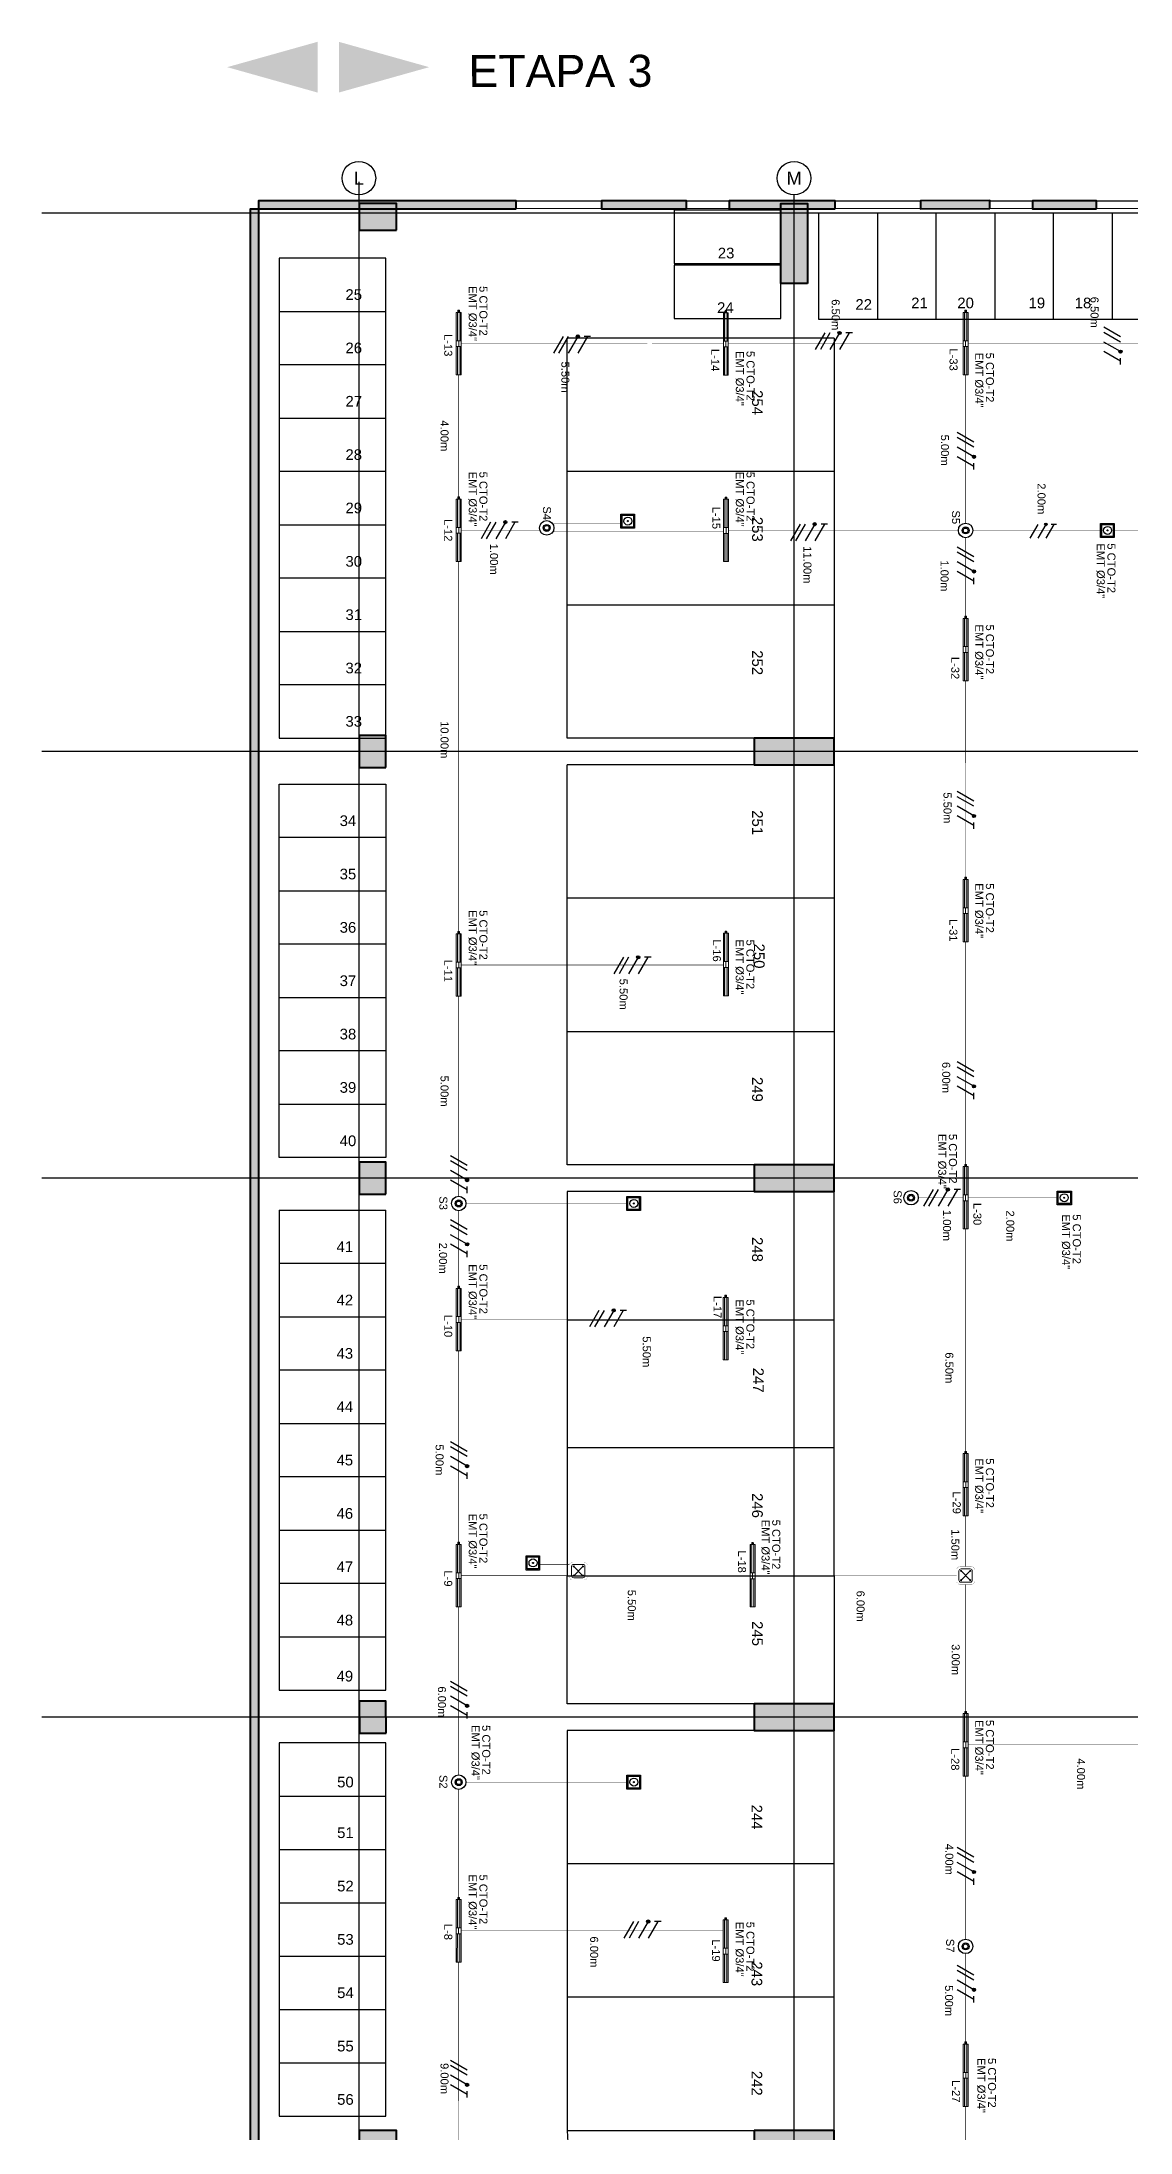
# Model space of a CAD drawing. Header units: metres. Extents: x 81 to 650, y -25 to 177.
# Drawn here: x 129.64 to 150.03, y 51.93 to 91.11 of the extents above; entities that cross this region are included whole.
import ezdxf
from ezdxf.enums import TextEntityAlignment as Align
from ezdxf.lldxf.tags import DXFTag

# ---------------------------------------------------------------- set-up
doc = ezdxf.new("R2010")
doc.units = ezdxf.units.M
doc.linetypes.add('LÍNEAS_OCULTASX2', pattern=[0.75, 0.5, -0.25])
for name, color, linetype in [('-ALAMBRADO', 7, 'Continuous'), ('-parquead', 253, 'Continuous'), ('A_CIRCULO DE EJES', 252, 'Continuous'), ('AS_GL DETECCION_PISO 2', 7, 'Continuous'), ('GG_EMERGENCIA 03', 1, 'Continuous'), ('GG_PISO 2', 8, 'Continuous'), ('JCA_HATCH 254', 252, 'Continuous'), ('SENSOR MOVIMIENTO', 3, 'Continuous'), ('TEXTOS DE MEDIDAS', 7, 'Continuous')]:
    doc.layers.add(name, color=color, linetype=linetype)
for name, color, linetype, lineweight in [('-CN-GYD-INTERRUPTORES DE PARED', 3, 'Continuous', 20), ('-CN-GYD-LUMINARIA LED HERMETICA', 1, 'Continuous', 5), ('-CN-GYD-TUBERÍA PRINCIPAL ILUMINACION', 5, 'Continuous', 5), ('-CN-GYD-TUBERÍA TOMACORRIENTE PVC', 86, 'Continuous', 18), ('_TEXTO', 7, 'Continuous', 9), ('CAJA DE PASO', 94, 'Continuous', 5), ('Estructura', 250, 'Continuous', 40), ('LUMINARIA DE EMERGENCIA PARA SOBREPONER', 7, 'Continuous', 25), ('Muro', 251, 'Continuous', 40), ('TEXTOS', 250, 'Continuous', 20)]:
    doc.layers.add(name, color=color, linetype=linetype, lineweight=lineweight)
doc.layers.add('A-HATCH CONCRETO', color=7, linetype='Continuous', true_color=0xc2c2c2)
doc.layers.add('HACHTCOLUMNA', color=7, linetype='Continuous', true_color=0x474747)
doc.styles.add('A_TEXT1', font='arial.ttf')
doc.styles.get("Standard").update_dxf_attribs({"font": 'arial.ttf'})
tags = doc.linetypes.add('EMT_LINE', pattern='A,0.5,-0.2,["EMT",Standard,S=0.1,R=0,X=-0.1,Y=-0.05],-0.25', length=0.95).pattern_tags.tags
tags[6] = DXFTag(74, 10)
pattern_1 = [(270, (73.633, -1.35), (10.40324, -6.00631), [1.50158, -10.51105]), (360, (73.6335, -2.101), (10.40324, 6.00631), [0.75079, -20.05569]), (360, (73.6335, -2.289), (10.40324, 6.00631), [0.60063, -20.20584]), (360, (73.6335, -1.9134), (10.40324, 6.00631), [0.60063, -20.20584]), (330, (73.633, -2.477), (10.40324, 6.00631), [0.4805, -11.53212]), (30, (73.633, -1.726), (4e-09, 12.01262), [0.4805, -11.53212])]

# ---------------------------------------------------------------- blocks, each defined once
blk = doc.blocks.new('GG_HERMETICA')
h = blk.add_hatch()
h.set_pattern_fill('SWAMP', color=252, scale=0.472938, angle=270)
h.set_pattern_definition(pattern_1)
h.paths.add_polyline_path([(-20, -30), (-20, 17), (-550, 17), (-550, -30)])
h = blk.add_hatch()
h.set_pattern_fill('SWAMP', color=252, scale=0.472938, angle=270)
h.set_pattern_definition(pattern_1)
h.paths.add_polyline_path([(620, -30), (620, 17), (90, 17), (90, -30)])
at = {"layer": '-CN-GYD-INTERRUPTORES DE PARED', "color": 1, "extrusion": (0, 0, -1)}
for p, q in [((-550, -53), (-550, 40)), ((-550, 40), (-525, 40)), ((-525, 40), (-20, 40)), ((90, 40), (620, 40)), ((620, 40), (620, -53)), ((-20, -53), (-550, -53)), ((594, -53), (90, -53)), ((620, -53), (594, -53))]:
    blk.add_line(p, q, dxfattribs=at)
at = {"layer": '-CN-GYD-INTERRUPTORES DE PARED', "color": 1}
for p, q in [((90, 40), (-20, 40)), ((-20, 40), (-20, -53)), ((90, -53), (90, 40)), ((622, 6), (620, 6)), ((620, 6), (620, -6)), ((622, 10), (623, 11)), ((622, 8), (622, 10)), ((622, 7), (622, 8)), ((622, 5), (622, 7)), ((622, -6), (622, 6)), ((623, 4), (622, 5)), ((622, -3), (623, 1)), ((623, 11), (623, 11)), ((623, 11), (630, 11)), ((623, 1), (623, 4)), ((623, 1), (623, 1)), ((630, 11), (630, 6)), ((630, 6), (631, 6)), ((631, 6), (631, 9)), ((631, 9), (639, 9)), ((639, 9), (639, 6)), ((639, 6), (640, 6)), ((640, 10), (650, 10)), ((640, 6), (640, 10)), ((650, 10), (652, 8)), ((652, 8), (656, 8)), ((656, 8), (658, 8)), ((658, 8), (661, 5)), ((661, 5), (661, -6)), ((-20, -6), (90, -6)), ((620, -19), (620, -6)), ((622, -19), (620, -19)), ((622, -6), (622, -3)), ((622, -6), (622, -9)), ((622, -6), (622, -19)), ((622, -9), (623, -13)), ((623, -17), (622, -18)), ((622, -18), (622, -19)), ((622, -19), (622, -21)), ((622, -21), (622, -22)), ((622, -22), (623, -24)), ((623, -13), (623, -14)), ((623, -14), (623, -17)), ((623, -24), (623, -24)), ((623, -24), (630, -24)), ((630, -24), (630, -19)), ((630, -19), (631, -19)), ((631, -19), (631, -22)), ((631, -22), (639, -22)), ((639, -22), (639, -19)), ((639, -19), (640, -19)), ((640, -19), (640, -22)), ((640, -22), (650, -22)), ((650, -22), (652, -20)), ((652, -20), (656, -20)), ((656, -20), (658, -20)), ((658, -20), (661, -17)), ((661, -17), (661, -6))]:
    blk.add_line(p, q, dxfattribs=at)
for points in [[(623, 4), (630, 4)], [(623, 1), (630, 1)], [(629, 11), (629, 4), (629, 1), (629, -6)], [(630, 6), (630, -6)], [(631, 6), (631, -6)], [(639, 2), (631, 2)], [(639, 6), (639, -6)], [(640, 6), (640, -6)], [(640, 1), (650, 1), (650, 3), (640, 3)], [(650, 3), (652, 5)], [(650, 1), (652, -3)], [(652, 8), (652, -6)], [(-20, -53), (90, -53)], [(623, -14), (630, -14)], [(623, -17), (630, -17)], [(629, -24), (629, -17), (629, -14), (629, -6)], [(630, -19), (630, -6)], [(631, -19), (631, -6)], [(639, -15), (631, -15)], [(639, -19), (639, -6)], [(640, -19), (640, -6)], [(640, -14), (650, -14), (650, -15), (640, -15)], [(650, -14), (652, -10)], [(650, -15), (652, -17)], [(652, -20), (652, -6)]]:
    blk.add_lwpolyline(points, dxfattribs=at)
at = {"color": 1}
for points in [[(-20, 17), (-20, -30), (-550, -30), (-550, 17)], [(620, 17), (620, -30), (90, -30), (90, 17)]]:
    blk.add_lwpolyline(points, close=True, dxfattribs=at)
blk = doc.blocks.new('O6C20-MDW')
at = {"layer": 'SENSOR MOVIMIENTO'}
for radius in [129, 62.1, 43.1]:
    blk.add_circle((63166, 32657), radius, dxfattribs=at)
blk = doc.blocks.new('Caja de paso')
at = {"layer": '-CN-GYD-TUBERÍA TOMACORRIENTE PVC', "const_width": 0.00173}
blk.add_lwpolyline([(-0.111, 0.067), (-0.111, -0.067, 0.414214), (-0.067, -0.111), (0.067, -0.111, 0.414214), (0.111, -0.067), (0.111, 0.067, 0.414214), (0.067, 0.111), (-0.067, 0.111, 0.414214)], format="xyb", close=True, dxfattribs=at)
at = {"layer": '-CN-GYD-TUBERÍA TOMACORRIENTE PVC'}
blk.add_lwpolyline([(-0.057, -0.082), (0.057, -0.082, 0.414214), (0.082, -0.057), (0.082, 0.057, 0.414214), (0.057, 0.082), (-0.057, 0.082, 0.414214), (-0.082, 0.057), (-0.082, -0.057, 0.414214)], format="xyb", close=True, dxfattribs=at)
at = {"layer": '-CN-GYD-TUBERÍA TOMACORRIENTE PVC', "linetype": 'LÍNEAS_OCULTASX2'}
for points in [[(-0.057, 0.057), (0.057, -0.057)], [(0.057, 0.057), (-0.057, -0.057)]]:
    blk.add_lwpolyline(points, dxfattribs=at)
at = {"layer": '-CN-GYD-TUBERÍA TOMACORRIENTE PVC'}
for centre in [(-0.057, 0.057), (0.057, 0.057), (-0.057, -0.057), (0.057, -0.057)]:
    blk.add_circle(centre, 0.00665, dxfattribs=at)
blk = doc.blocks.new('A_B_Eje')
at = {"layer": 'A_CIRCULO DE EJES', "ltscale": 1.5}
blk.add_circle((0, 0), 0.0045, dxfattribs=at)
at = {"layer": 'A_CIRCULO DE EJES', "ltscale": 1.5, "style": 'A_TEXT1'}
blk.add_attdef('EJE', text='', height=0.0035, dxfattribs=at).set_placement((0, 0), align=Align.MIDDLE_CENTER)
blk = doc.blocks.new('3x')
at = {"layer": '-ALAMBRADO'}
h = blk.add_hatch(color=256, dxfattribs=at)
edge = h.paths.add_edge_path()
edge.add_arc((0.078, 0.13), 0.025, 0, 360)
for p, q in [((-0.152, 0.13), (-0.302, -0.13)), ((-0.072, 0.13), (-0.222, -0.13)), ((0.078, 0.13), (-0.072, -0.13)), ((0.228, 0.13), (0.078, -0.13))]:
    blk.add_line(p, q, dxfattribs=at)
blk.add_lwpolyline([(0.278, 0.13), (0.178, 0.13)], dxfattribs=at)
blk.add_circle((0.078, 0.13), 0.025, dxfattribs=at)
blk = doc.blocks.new('*U62')
at = {"layer": '-ALAMBRADO'}
blk.add_blockref('3x', (0, 0), dxfattribs=at)
blk = doc.blocks.new('A$Cc7fbbbd8')
at = {"layer": 'GG_EMERGENCIA 03', "ltscale": 0.3}
h = blk.add_hatch(dxfattribs=at)
h.set_pattern_fill('ANSI31', color=256, scale=0.0005, angle=90)
h.set_pattern_definition([(135, (0.0614115, 0.0595737), (-0.00112253, -0.00112253), [])])
edge = h.paths.add_edge_path()
edge.add_arc((0.061, 0.1), 0.00475, 0, 360)
for points in [[(-0.005, 0.035), (-0.005, 0.161), (0.128, 0.161), (0.128, 0.035)], [(0.005, 0.045), (0.005, 0.151), (0.118, 0.151), (0.118, 0.045)]]:
    blk.add_lwpolyline(points, close=True, dxfattribs=at)
for radius in [0.0376, 0.00475]:
    blk.add_circle((0.061, 0.1), radius, dxfattribs=at)
blk = doc.blocks.new('estructura etapa 3')
at = {"layer": 'HACHTCOLUMNA'}
h = blk.add_hatch(color=256, dxfattribs=at)
h.paths.add_polyline_path([(-91.651, -6658.124), (-91.651, -6657.624), (-92.35, -6657.624), (-92.35, -6658.124)])
h.paths.add_polyline_path([(-49.354, -6658.124), (-49.354, -6657.624), (-50.055, -6657.624), (-50.055, -6658.124)])
h.paths.add_polyline_path([(-56.053, -6658.124), (-56.053, -6657.624), (-56.753, -6657.624), (-56.753, -6658.124)])
h.paths.add_polyline_path([(-76.45, -6659.124), (-76.95, -6659.124), (-76.95, -6657.624), (-76.45, -6657.624)])
h.paths.add_polyline_path([(-83.95, -6659.124), (-84.45, -6659.124), (-84.45, -6657.624), (-83.95, -6657.624)])
h.paths.add_polyline_path([(-60.452, -6659.124), (-60.952, -6659.124), (-60.952, -6657.624), (-60.452, -6657.624)])
h.paths.add_polyline_path([(-67.95, -6659.124), (-68.45, -6659.124), (-68.45, -6657.624), (-67.95, -6657.624)])
h.paths.add_polyline_path([(-91.85, -6668.199), (-91.851, -6667.599), (-92.35, -6667.599), (-92.349, -6668.199)])
h.paths.add_polyline_path([(-49.354, -6668.199), (-49.354, -6667.599), (-49.854, -6667.599), (-49.854, -6668.199)])
h.paths.add_polyline_path([(-56.154, -6668.149), (-56.154, -6667.649), (-56.854, -6667.649), (-56.854, -6668.149)])
h.paths.add_polyline_path([(-59.952, -6667.649), (-59.952, -6668.149), (-61.452, -6668.149), (-61.452, -6667.649)])
h.paths.add_polyline_path([(-75.95, -6667.649), (-75.95, -6668.149), (-77.45, -6668.149), (-77.45, -6667.649)])
h.paths.add_polyline_path([(-68.95, -6667.649), (-68.95, -6668.149), (-67.45, -6668.149), (-67.45, -6667.649)])
h.paths.add_polyline_path([(-84.95, -6667.649), (-84.95, -6668.149), (-83.45, -6668.149), (-83.45, -6667.649)])
h.paths.add_polyline_path([(-91.85, -6676.199), (-91.85, -6675.599), (-92.349, -6675.599), (-92.349, -6676.199)])
h.paths.add_polyline_path([(-49.354, -6676.199), (-49.354, -6675.599), (-49.854, -6675.599), (-49.854, -6676.199)])
h.paths.add_polyline_path([(-56.154, -6676.149), (-56.154, -6675.649), (-56.754, -6675.649), (-56.754, -6676.149)])
h.paths.add_polyline_path([(-59.952, -6675.649), (-59.952, -6676.149), (-61.452, -6676.149), (-61.452, -6675.649)])
h.paths.add_polyline_path([(-75.95, -6675.649), (-75.95, -6676.149), (-77.45, -6676.149), (-77.45, -6675.649)])
h.paths.add_polyline_path([(-68.95, -6675.649), (-68.95, -6676.149), (-67.45, -6676.149), (-67.45, -6675.649)])
h.paths.add_polyline_path([(-84.95, -6675.649), (-84.95, -6676.149), (-83.45, -6676.149), (-83.45, -6675.649)])
h.paths.add_polyline_path([(-91.847, -6686.299), (-91.851, -6685.699), (-92.35, -6685.699), (-92.346, -6686.299)])
h.paths.add_polyline_path([(-49.354, -6686.299), (-49.354, -6685.699), (-49.854, -6685.699), (-49.854, -6686.299)])
h.paths.add_polyline_path([(-56.154, -6686.249), (-56.154, -6685.749), (-56.754, -6685.749), (-56.754, -6686.249)])
h.paths.add_polyline_path([(-59.952, -6685.749), (-59.952, -6686.249), (-61.452, -6686.249), (-61.452, -6685.749)])
h.paths.add_polyline_path([(-75.95, -6685.749), (-75.95, -6686.249), (-77.45, -6686.249), (-77.45, -6685.749)])
h.paths.add_polyline_path([(-68.95, -6685.749), (-68.95, -6686.249), (-67.45, -6686.249), (-67.45, -6685.749)])
h.paths.add_polyline_path([(-84.95, -6685.749), (-84.95, -6686.249), (-83.45, -6686.249), (-83.45, -6685.749)])
h.paths.add_polyline_path([(-49.353, -6694.294), (-49.354, -6693.699), (-49.855, -6693.699), (-49.854, -6694.294)])
h.paths.add_polyline_path([(-56.054, -6694.249), (-56.054, -6693.749), (-56.753, -6693.749), (-56.753, -6694.249)])
h.paths.add_polyline_path([(-91.651, -6694.249), (-91.651, -6693.749), (-92.35, -6693.749), (-92.35, -6694.249)])
h.paths.add_polyline_path([(-59.952, -6693.749), (-59.952, -6694.249), (-61.452, -6694.249), (-61.452, -6693.749)])
h.paths.add_polyline_path([(-75.95, -6693.749), (-75.95, -6694.249), (-77.45, -6694.249), (-77.45, -6693.749)])
h.paths.add_polyline_path([(-68.95, -6693.749), (-68.95, -6694.249), (-67.45, -6694.249), (-67.45, -6693.749)])
h.paths.add_polyline_path([(-84.95, -6693.749), (-84.95, -6694.249), (-83.45, -6694.249), (-83.45, -6693.749)])
h.paths.add_polyline_path([(-49.359, -6703.974), (-49.359, -6703.374), (-49.859, -6703.374), (-49.859, -6703.974)])
h.paths.add_polyline_path([(-56.054, -6703.924), (-56.054, -6703.424), (-56.753, -6703.424), (-56.753, -6703.924)])
h.paths.add_polyline_path([(-67.95, -6704.924), (-67.95, -6703.424), (-68.45, -6703.424), (-68.45, -6704.924)])
h.paths.add_polyline_path([(-91.651, -6703.924), (-91.651, -6703.424), (-92.35, -6703.424), (-92.35, -6703.924)])
h.paths.add_polyline_path([(-61.847, -6703.424), (-60.347, -6703.424), (-60.347, -6703.924), (-61.847, -6703.924)])
h.paths.add_polyline_path([(-83.95, -6704.924), (-83.95, -6703.424), (-84.45, -6703.424), (-84.45, -6704.924)])
h.paths.add_polyline_path([(-76.45, -6704.924), (-76.45, -6703.424), (-76.95, -6703.424), (-76.95, -6704.924)])
h.paths.add_polyline_path([(-49.354, -6711.949), (-49.354, -6711.449), (-50.054, -6711.449), (-50.054, -6711.949)])
h.paths.add_polyline_path([(-55.954, -6711.949), (-55.954, -6711.449), (-56.654, -6711.449), (-56.654, -6711.949)])
h.paths.add_polyline_path([(-91.65, -6711.949), (-91.65, -6711.449), (-92.35, -6711.449), (-92.35, -6711.949)])
h.paths.add_polyline_path([(-60.952, -6711.949), (-60.952, -6709.549), (-60.452, -6709.549), (-60.452, -6711.949)])
h.paths.add_polyline_path([(-68.45, -6709.549), (-68.45, -6711.949), (-67.95, -6711.949), (-67.95, -6709.549)])
h.paths.add_polyline_path([(-76.95, -6709.549), (-76.95, -6711.949), (-76.45, -6711.949), (-76.45, -6709.549)])
h.paths.add_polyline_path([(-83.95, -6709.549), (-83.95, -6711.949), (-84.45, -6711.949), (-84.45, -6709.549)])
at = {"layer": 'Estructura'}
for points in [[(-91.651, -6658.124), (-91.651, -6657.624), (-92.35, -6657.624), (-92.35, -6658.124)], [(-83.95, -6659.124), (-84.45, -6659.124), (-84.45, -6657.624), (-83.95, -6657.624)], [(-91.85, -6668.199), (-91.851, -6667.599), (-92.35, -6667.599), (-92.349, -6668.199)], [(-84.95, -6667.649), (-84.95, -6668.149), (-83.45, -6668.149), (-83.45, -6667.649)], [(-91.85, -6676.199), (-91.85, -6675.599), (-92.349, -6675.599), (-92.349, -6676.199)], [(-84.95, -6675.649), (-84.95, -6676.149), (-83.45, -6676.149), (-83.45, -6675.649)], [(-91.847, -6686.299), (-91.851, -6685.699), (-92.35, -6685.699), (-92.346, -6686.299)], [(-84.95, -6685.749), (-84.95, -6686.249), (-83.45, -6686.249), (-83.45, -6685.749)], [(-91.651, -6694.249), (-91.651, -6693.749), (-92.35, -6693.749), (-92.35, -6694.249)], [(-84.95, -6693.749), (-84.95, -6694.249), (-83.45, -6694.249), (-83.45, -6693.749)]]:
    blk.add_lwpolyline(points, close=True, dxfattribs=at)
blk = doc.blocks.new('A$Ce042a74c')
at = {"layer": 'A-HATCH CONCRETO', "ltscale": 0.03}
h = blk.add_hatch(color=256, dxfattribs=at)
h.dxf.hatch_style = 1
h.paths.add_polyline_path([(37.983, 8.975), (36.988, 8.975), (36.988, 8.825), (37.983, 8.825)])
h.paths.add_polyline_path([(38.983, 11.675), (38.983, 8.175), (39.133, 8.175), (39.133, 11.675)])
h.paths.add_polyline_path([(38.983, 8.975), (38.983, 8.975), (38.983, 8.825), (38.983, 8.825)], flags=17)
h.paths.add_polyline_path([(35.488, 8.975), (30.936, 8.975), (30.936, 8.825), (35.488, 8.825)])
h.paths.add_polyline_path([(33.787, 8.825), (33.787, 8.825), (33.637, 8.825), (33.637, 8.825)], flags=17)
h.paths.add_polyline_path([(33.787, 6.462), (33.637, 6.462), (33.637, 7.823), (33.787, 7.823)])
h.paths.add_polyline_path([(33.637, 7.474), (33.637, 7.624), (33.003, 7.624), (33.003, 7.475)])
h.paths.add_polyline_path([(31.549, 7.475), (31.549, 7.625), (32.203, 7.625), (32.203, 7.475)])
h.paths.add_polyline_path([(30.185, 7.475), (30.185, 7.625), (30.749, 7.625), (30.749, 7.475)])
h.paths.add_polyline_path([(30.489, 6.462), (30.339, 6.462), (30.339, 7.475), (30.489, 7.475)])
h.paths.add_polyline_path([(32.138, 6.462), (31.988, 6.462), (31.988, 7.475), (32.138, 7.475)])
h.paths.add_polyline_path([(26.544, 6.462), (33.787, 6.462), (33.787, 6.312), (26.544, 6.312)])
h.paths.add_polyline_path([(26.694, 7.475), (26.694, 7.625), (28.886, 7.625), (28.886, 7.475)])
h.paths.add_polyline_path([(26.545, 6.462), (26.543, 8.975), (26.693, 8.974), (26.693, 8.824), (26.694, 8.825), (26.695, 6.462)])
h.paths.add_polyline_path([(27.446, 6.462), (27.296, 6.462), (27.296, 6.462), (27.446, 6.462)])
h.paths.add_polyline_path([(26.546, 11.676), (26.546, 9.875), (26.691, 9.875), (26.696, 11.676)])
h.paths.add_polyline_path([(31.087, 8.975), (30.936, 8.975), (30.936, 9.977), (29.034, 9.977), (29.036, 8.975), (28.886, 8.975), (28.883, 10.126), (29.836, 10.126), (29.836, 11.675), (29.986, 11.675), (29.986, 10.126), (30.936, 10.126), (30.936, 11.675), (31.087, 11.675)])
h.paths.add_polyline_path([(31.886, 8.975), (32.036, 8.975), (32.036, 8.975)])
h.paths.add_polyline_path([(26.547, 11.675), (39.133, 11.675), (39.133, 11.825), (26.547, 11.825)])
h.paths.add_polyline_path([(47.081, 11.675), (44.231, 11.675), (44.231, 11.825), (47.081, 11.825)])
h.paths.add_polyline_path([(47.981, 54.675), (47.831, 54.675), (47.831, 3.892), (46.241, 3.892), (46.241, 5.906), (46.931, 5.906), (46.931, 6.056), (46.091, 6.056), (46.091, 2.292), (47.081, 2.292), (47.081, 2.442), (46.241, 2.442), (46.241, 3.742), (47.831, 3.742), (47.831, 0.95), (47.981, 0.95)])
h.paths.add_polyline_path([(27.346, 2.91), (27.373, 2.76), (26.695, 2.76), (26.695, 0.54), (26.544, 0.54), (26.544, 2.91)])
h.paths.add_polyline_path([(29.883, 2.91), (29.911, 2.76), (28.348, 2.76), (28.377, 2.91)])
h.paths.add_polyline_path([(32.1, 2.91), (32.129, 2.76), (30.885, 2.76), (30.914, 2.91)])
h.paths.add_polyline_path([(31.438, 0.54), (31.588, 0.54), (31.588, 0.566), (31.588, 2.76), (31.438, 2.76), (31.438, 0.566)])
h.paths.add_polyline_path([(33.14, 2.91), (33.113, 2.76), (33.737, 2.76), (33.737, 0.54), (33.887, 0.54), (33.887, 2.91)])
h.paths.add_polyline_path([(26.545, 0.39), (33.887, 0.39), (33.887, 0.54), (26.545, 0.54)])
h.paths.add_polyline_path([(7.925, 54.676), (7.925, 54.826), (3.1, 54.825), (3.1, 54.675)])
h.paths.add_polyline_path([(37.395, 51.521), (37.245, 51.521), (37.245, 54.675), (37.395, 54.675)])
h.paths.add_polyline_path([(36.533, 51.671), (36.383, 51.671), (36.383, 53.275), (36.533, 53.275)])
h.paths.add_polyline_path([(28.886, 51.521), (28.886, 51.671), (37.245, 51.671), (37.245, 51.521)])
h.paths.add_polyline_path([(36.383, 54.325), (36.383, 54.475)])
h.paths.add_polyline_path([(29.036, 52.667), (28.886, 52.667), (28.886, 53.275), (29.036, 53.275)], flags=0)
h.paths.add_polyline_path([(29.036, 52.667), (28.886, 52.667), (28.886, 53.275), (29.036, 53.275)], flags=17)
h.paths.add_polyline_path([(29.036, 52.667), (28.886, 52.667), (28.886, 53.275), (29.036, 53.275)], flags=17)
h = blk.add_hatch(color=256, dxfattribs=at)
h.dxf.hatch_style = 1
h.paths.add_polyline_path([(47.981, 54.675), (47.981, 54.825)], flags=17)
h.paths.add_polyline_path([(47.981, 54.675), (47.981, 54.825), (46.54, 54.825), (46.547, 54.675), (45.747, 54.675), (45.747, 54.825), (43.749, 54.825), (43.749, 54.675)])
h.paths.add_polyline_path([(42.149, 54.675), (42.149, 54.825), (40.252, 54.825), (40.252, 54.675)])
h.paths.add_polyline_path([(39.452, 54.675), (39.452, 54.825), (38.65, 54.825), (38.65, 54.675)])
h.paths.add_polyline_path([(37.45, 54.676), (37.45, 54.826), (28.403, 54.825), (28.403, 54.675)])
h.paths.add_polyline_path([(27.603, 54.675), (27.603, 54.825), (26.799, 54.825), (26.799, 54.675)])
h.paths.add_polyline_path([(25.199, 54.674), (25.199, 54.824), (23.202, 54.825), (23.202, 54.675)])
h.paths.add_polyline_path([(22.002, 54.675), (22.002, 54.825), (20.004, 54.825), (20.004, 54.675)])
h.paths.add_polyline_path([(18.804, 54.675), (18.804, 54.825), (17.602, 54.825), (17.602, 54.675)])
h.paths.add_polyline_path([(16.802, 54.676), (16.802, 54.826), (15.505, 54.825), (15.505, 54.675)])
h.paths.add_polyline_path([(13.905, 54.675), (13.905, 54.825), (11.921, 54.825), (11.921, 54.675)])
h.paths.add_polyline_path([(11.121, 54.675), (11.121, 54.825), (9.525, 54.825), (9.525, 54.675)])
at = {"layer": 'JCA_HATCH 254'}
for points in [[(2.512, 57.328), (4.204, 56.852), (4.204, 57.803)], [(6.297, 57.328), (4.604, 56.852), (4.604, 57.803)], [(3.1, 17.45), (2.95, 17.45), (2.95, 54.675), (3.1, 54.675)]]:
    blk.add_hatch(color=256, dxfattribs=at).paths.add_polyline_path(points)
at = {"layer": '-parquead'}
for p, q in [((8.886, 36.25), (8.886, 29.05)), ((8.886, 26.15), (8.886, 18.65))]:
    blk.add_line(p, q, dxfattribs=at)
for points in [[(7.925, 54.825), (9.525, 54.825), (9.525, 54.675), (7.925, 54.677)], [(10.886, 54.65), (10.886, 53.65), (12.886, 53.65), (12.886, 54.65)], [(11.121, 54.824), (11.921, 54.825), (11.921, 54.675), (11.121, 54.676)], [(13.905, 54.825), (15.505, 54.825), (15.505, 54.675), (13.905, 54.676)], [(16.802, 54.825), (17.602, 54.825), (17.602, 54.675), (16.802, 54.676)], [(18.804, 54.824), (20.004, 54.825), (20.004, 54.675), (18.804, 54.676)], [(10.886, 53.619), (10.886, 52.619), (12.886, 52.619), (12.886, 53.619)], [(8.886, 29.05), (13.886, 29.05), (13.886, 26.65), (8.886, 26.65)]]:
    blk.add_lwpolyline(points, close=True, dxfattribs=at)
for points in [[(20.197, 52.6), (13.598, 52.6), (13.598, 54.6)], [(13.598, 54.6), (20.197, 54.6)], [(14.697, 54.6), (14.697, 52.6)], [(15.797, 52.6), (15.797, 54.6)], [(16.897, 54.6), (16.897, 52.6)], [(17.997, 52.6), (17.997, 54.6)], [(19.097, 54.6), (19.097, 52.6)], [(5.486, 53.75), (3.486, 53.75)], [(3.486, 53.75), (3.486, 44.75), (5.486, 44.75), (5.486, 53.75)], [(3.486, 52.75), (5.486, 52.75)], [(13.886, 52.25), (13.886, 44.75), (8.886, 44.75), (8.886, 52.25)], [(13.886, 52.25), (8.886, 52.25)], [(5.486, 51.75), (3.486, 51.75)], [(3.486, 50.75), (5.486, 50.75)], [(5.486, 49.75), (3.486, 49.75)], [(13.886, 49.75), (8.886, 49.75)], [(3.486, 48.75), (5.486, 48.75)], [(5.486, 47.75), (3.486, 47.75)], [(8.886, 47.25), (13.886, 47.25)], [(3.486, 46.75), (5.486, 46.75)], [(5.486, 45.75), (3.486, 45.75)], [(5.486, 43.888), (5.486, 36.888), (3.486, 36.888)], [(3.486, 43.888), (5.486, 43.888)], [(3.486, 36.888), (3.486, 43.888)], [(13.886, 44.25), (13.886, 36.75), (8.886, 36.75), (8.886, 44.25)], [(13.886, 44.25), (8.886, 44.25)], [(5.486, 42.888), (3.486, 42.888)], [(3.486, 41.888), (5.486, 41.888)], [(13.886, 41.75), (8.886, 41.75)], [(5.486, 40.888), (3.486, 40.888)], [(3.486, 39.888), (5.486, 39.888)], [(8.886, 39.25), (13.886, 39.25)], [(5.486, 38.888), (3.486, 38.888)], [(3.486, 37.888), (5.486, 37.888)], [(13.886, 36.25), (8.886, 36.25)], [(13.886, 29.05), (13.886, 36.25)], [(3.486, 35.903), (5.486, 35.903)], [(3.486, 35.903), (3.486, 26.903), (5.486, 26.903), (5.486, 35.903)], [(5.486, 34.903), (3.486, 34.903)], [(3.486, 33.903), (5.486, 33.903)], [(8.886, 33.85), (13.886, 33.85)], [(5.486, 32.903), (3.486, 32.903)], [(3.486, 31.903), (5.486, 31.903)], [(13.886, 31.45), (8.886, 31.45)], [(5.486, 30.903), (3.486, 30.903)], [(3.486, 29.903), (5.486, 29.903)], [(5.486, 28.903), (3.486, 28.903)], [(3.486, 27.903), (5.486, 27.903)], [(5.486, 25.918), (3.486, 25.918)], [(3.486, 25.918), (3.486, 18.918), (5.486, 18.918), (5.486, 25.918)], [(13.886, 26.15), (8.886, 26.15)], [(8.886, 18.65), (13.886, 18.65), (13.886, 26.15)], [(3.486, 24.918), (5.486, 24.918)], [(3.486, 23.918), (5.486, 23.918)], [(13.886, 23.65), (8.886, 23.65)], [(3.486, 22.918), (5.486, 22.918)], [(3.486, 21.918), (5.486, 21.918)], [(3.486, 20.918), (5.486, 20.918)], [(13.886, 21.15), (8.886, 21.15)], [(3.486, 19.918), (5.486, 19.918)]]:
    blk.add_lwpolyline(points, dxfattribs=at)
blk.add_arc((10.044, 18.603), 1.159, 177.6559, 263.9717, dxfattribs=at)
at = {"layer": 'Muro'}
for points in [[(3.1, 17.45), (2.95, 17.45), (2.95, 54.675), (3.1, 54.675)], [(7.925, 54.675), (7.925, 54.825), (3.1, 54.825), (3.1, 54.675)], [(11.121, 54.675), (11.121, 54.825), (9.525, 54.825), (9.525, 54.675)], [(13.905, 54.675), (13.905, 54.825), (11.921, 54.825), (11.921, 54.675)], [(16.802, 54.676), (16.802, 54.826), (15.505, 54.825), (15.505, 54.675)], [(18.804, 54.675), (18.804, 54.825), (17.602, 54.825), (17.602, 54.675)]]:
    blk.add_lwpolyline(points, close=True, dxfattribs=at)
at = {"layer": 'AS_GL DETECCION_PISO 2', "linetype": 'Continuous', "lineweight": 50}
blk.add_blockref('estructura etapa 3', (97.335, 6712.399), dxfattribs=at)
at = {"layer": 'GG_PISO 2', "char_height": 0.2}
for s, width, insert, attachment_point, rotation in [('23', 0.89145, (12.017, 53.943), 3, 0), ('25', 0.89145, (4.728, 53.165), 1, 360), ('24', 0.89145, (12.003, 52.921), 3, 0), ('22', 0.89145, (14.595, 52.98), 3, 0), ('21', 0.89145, (15.641, 53.008), 3, 0), ('20', 0.89145, (16.195, 53.008), 1, 360), ('19', 0.89145, (17.841, 53.008), 3, 0), ('18', 0.89145, (18.395, 53.008), 1, 360), ('26', 0.89145, (4.728, 52.165), 1, 360), ('27', 0.89145, (4.728, 51.165), 1, 360), ('254', 1.5279, (12.549, 51.274), 1, 270), ('28', 0.89145, (4.728, 50.165), 1, 360), ('29', 0.89145, (4.728, 49.165), 1, 360), ('253', 1.5279, (12.549, 48.898), 1, 270), ('30', 0.89145, (4.728, 48.165), 1, 360), ('31', 0.89145, (4.728, 47.165), 1, 360), ('252', 1.5279, (12.549, 46.398), 1, 270), ('32', 0.89145, (4.728, 46.165), 1, 360), ('33', 0.89145, (4.728, 45.165), 1, 360), ('34', 0.89145, (4.619, 43.303), 1, 360), ('251', 1.5279, (12.55, 43.399), 1, 270), ('35', 0.89145, (4.619, 42.303), 1, 360), ('36', 0.89145, (4.619, 41.303), 1, 360), ('250', 1.5279, (12.583, 40.899), 1, 270), ('37', 0.89145, (4.619, 40.303), 1, 360), ('38', 0.89145, (4.619, 39.303), 1, 360), ('39', 0.89145, (4.619, 38.303), 1, 360), ('249', 1.5279, (12.549, 38.399), 1, 270), ('40', 0.89145, (4.619, 37.303), 1, 360), ('41', 0.89145, (4.561, 35.318), 1, 360), ('248', 1.5279, (12.549, 35.399), 1, 270), ('42', 0.89145, (4.561, 34.318), 1, 360), ('43', 0.89145, (4.561, 33.318), 1, 360), ('247', 1.5279, (12.566, 32.949), 1, 270), ('44', 0.89145, (4.561, 32.318), 1, 360), ('45', 0.89145, (4.561, 31.318), 1, 360), ('246', 1.5279, (12.549, 30.599), 1, 270), ('46', 0.89145, (4.561, 30.318), 1, 360), ('47', 0.89145, (4.561, 29.318), 1, 360), ('48', 0.89145, (4.561, 28.318), 1, 360), ('245', 1.5279, (12.549, 28.199), 1, 270), ('49', 0.89145, (4.561, 27.268), 1, 360), ('50', 0.89145, (4.572, 25.283), 1, 360), ('244', 1.70433, (12.538, 24.76), 1, 270), ('51', 0.89145, (4.572, 24.333), 1, 360), ('52', 0.89145, (4.572, 23.333), 1, 360), ('53', 0.89145, (4.572, 22.333), 1, 360), ('243', 1.70601, (12.538, 21.822), 1, 270), ('54', 0.89145, (4.572, 21.333), 1, 360), ('55', 0.89145, (4.572, 20.333), 1, 360), ('242', 2.00679, (12.538, 19.769), 1, 270), ('56', 0.89145, (4.572, 19.333), 1, 360)]:
    blk.add_mtext_dynamic_manual_height_columns(s, width=width, gutter_width=5, heights=[0], dxfattribs=dict(at, insert=insert, attachment_point=attachment_point, rotation=rotation))
at = {"layer": 'TEXTOS', "color": 8}
blk.add_text('ETAPA 3', height=0.6, rotation=0.0669, dxfattribs=at).set_placement((7.034, 56.956))
blk = doc.blocks.new('2x')
at = {"layer": '-ALAMBRADO'}
h = blk.add_hatch(color=256, dxfattribs=at)
edge = h.paths.add_edge_path()
edge.add_arc((0.075, 0.13), 0.025, 0, 360)
for p, q in [((-0.075, 0.13), (-0.225, -0.13)), ((0.075, 0.13), (-0.075, -0.13)), ((0.225, 0.13), (0.075, -0.13))]:
    blk.add_line(p, q, dxfattribs=at)
blk.add_lwpolyline([(0.275, 0.13), (0.175, 0.13)], dxfattribs=at)
blk.add_circle((0.075, 0.13), 0.025, dxfattribs=at)
blk = doc.blocks.new('*U51')
at = {"layer": '-ALAMBRADO'}
blk.add_blockref('2x', (0, 0), dxfattribs=at)

msp = doc.modelspace()

# ---------------------------------------------------------------- linework, layer by layer
at = {"layer": '-CN-GYD-TUBERÍA PRINCIPAL ILUMINACION', "linetype": 'EMT_LINE', "ltscale": 10, "const_width": 0.01}
for points in [[(140.982, 85.45), (137.497, 85.45)], [(142.409, 85.45), (141.074, 85.45)], [(146.903, 85.45), (142.502, 85.45)], [(152.882, 85.45), (146.996, 85.45)], [(137.45, 84.866), (137.45, 82.578)], [(146.95, 84.866), (146.95, 82.087)], [(137.497, 81.95), (138.963, 81.95)], [(139.212, 82.075), (140.49, 82.075)], [(142.413, 81.925), (139.213, 81.925)], [(146.814, 81.95), (142.619, 81.95), (142.506, 81.95)], [(149.48, 81.95), (147.086, 81.95)], [(152.882, 81.95), (149.732, 81.95)], [(146.95, 81.814), (146.951, 80.344)], [(137.45, 81.367), (137.45, 74.43)], [(146.951, 79.133), (146.954, 75.449)], [(146.95, 74.238), (146.95, 70.068)], [(137.497, 73.804), (142.41, 73.804)], [(137.45, 73.22), (137.45, 69.471)], [(146.062, 69.442), (146.903, 69.442)], [(146.996, 69.442), (148.676, 69.442)], [(137.45, 69.198), (137.45, 67.784)], [(137.586, 69.334), (140.602, 69.334)], [(146.95, 68.857), (146.95, 64.688)], [(137.497, 67.159), (139.524, 67.159), (142.407, 67.159)], [(137.45, 66.574), (137.45, 62.984)], [(146.95, 62.53), (146.95, 63.478)], [(137.496, 62.358), (139.522, 62.358)], [(139.522, 62.565), (138.963, 62.565)], [(139.861, 62.358), (142.91, 62.357)], [(143.002, 62.361), (146.78, 62.361)], [(146.95, 62.191), (146.95, 59.813)], [(137.45, 61.774), (137.45, 58.624)], [(146.997, 59.193), (150.95, 59.193)], [(137.586, 58.488), (140.603, 58.488)], [(137.45, 58.351), (137.45, 56.326)], [(137.494, 55.701), (142.407, 55.701)], [(146.95, 55.272), (146.95, 53.619)], [(137.45, 55.116), (137.451, 48.342)], [(146.95, 52.408), (146.95, 48.345)]]:
    msp.add_lwpolyline(points, dxfattribs=at)
at = {"layer": '-CN-GYD-TUBERÍA PRINCIPAL ILUMINACION', "linetype": 'EMT_LINE', "ltscale": 10}
msp.add_lwpolyline([(146.95, 58.602, 0.01, 0.01, 0), (146.95, 55.545, 0, 0, 0)], format="xyseb", dxfattribs=at)
at = {"layer": 'GG_PISO 2', "color": 9, "true_color": 0xc7c8ca}
for points in [[(135.578, 88.483), (135.578, 32.113)], [(143.727, 88.239), (143.727, 32.113)], [(178.746, 87.898), (129.636, 87.898)], [(178.736, 77.807), (129.636, 77.807)], [(178.736, 69.807), (129.636, 69.807)], [(178.736, 59.707), (129.636, 59.707)]]:
    msp.add_lwpolyline(points, dxfattribs=at)

# ---------------------------------------------------------------- block references
at = {"layer": '-CN-GYD-LUMINARIA LED HERMETICA', "xscale": 0.001, "yscale": 0.001, "zscale": 0.001}
for p, rotation in [((137.444, 85.416), 90), ((142.449, 85.411), 90), ((146.943, 85.416), 90), ((137.444, 81.917), 90), ((142.453, 81.916), 90), ((146.945, 79.683), 90), ((146.944, 74.788), 90), ((137.444, 73.77), 90), ((142.45, 73.78), 90), ((146.943, 69.407), 90), ((137.444, 67.124), 90), ((142.447, 66.954), 90), ((146.945, 64.028), 90), ((137.443, 62.324), 90), ((142.95, 62.322), 90), ((146.945, 59.152), 90), ((137.441, 55.666), 89.82314537906309), ((142.447, 55.284), 90), ((146.945, 52.958), 90)]:
    msp.add_blockref('GG_HERMETICA', p, dxfattribs=dict(at, rotation=rotation))
msp.add_blockref('A$Ce042a74c', (130.599, 33.307))
ref = msp.add_blockref('A_B_Eje', (135.578, 88.554), dxfattribs=dict(xscale=70, yscale=70, zscale=70))
ref.add_attrib('EJE', 'L', dxfattribs={"color": 7, "ltscale": 1.5, "height": 0.245, "style": 'A_TEXT1'}).set_placement((135.578, 88.554), align=Align.MIDDLE_CENTER)
ref = msp.add_blockref('A_B_Eje', (143.735, 88.554), dxfattribs=dict(xscale=70, yscale=70, zscale=70))
ref.add_attrib('EJE', 'M', dxfattribs={"color": 7, "ltscale": 1.5, "height": 0.245, "style": 'A_TEXT1'}).set_placement((143.735, 88.554), align=Align.MIDDLE_CENTER)
at = {"layer": '_TEXTO', "linetype": 'Continuous', "ltscale": 10, "xscale": 1.2, "yscale": 1.2, "zscale": 320}
for p in [(139.588, 85.432), (144.494, 85.496), (138.23, 81.95), (144.028, 81.912), (140.72, 73.793), (146.522, 69.442), (140.26, 67.176), (140.908, 55.719)]:
    msp.add_blockref('*U62', p, dxfattribs=at)
at = {"layer": '_TEXTO', "linetype": 'Continuous', "ltscale": 10, "xscale": 1.2, "yscale": 1.2, "zscale": 320, "rotation": 270}
for p in [(149.696, 85.396), (146.95, 83.426), (146.95, 81.276), (146.95, 76.693), (146.95, 71.625), (137.45, 69.865), (137.45, 68.663), (137.45, 64.505), (137.45, 60.012), (146.95, 56.898), (146.95, 54.69), (137.45, 52.908)]:
    msp.add_blockref('*U62', p, dxfattribs=at)
at = {"layer": '_TEXTO', "linetype": 'Continuous', "ltscale": 10, "zscale": 0.5}
msp.add_blockref('*U51', (148.38, 81.935), dxfattribs=at)
at = {"layer": 'CAJA DE PASO', "linetype": 'Continuous', "ltscale": 10, "xscale": 1.523145158877299, "yscale": 1.523145158877299, "zscale": 1.523145158877299}
for p in [(139.691, 62.445), (146.95, 62.361)]:
    msp.add_blockref('Caja de paso', p, dxfattribs=at)
at = {"layer": 'LUMINARIA DE EMERGENCIA PARA SOBREPONER', "xscale": 2, "yscale": 2, "zscale": 2, "rotation": 270}
for p in [(140.42, 82.247), (149.41, 82.073), (140.532, 69.457), (138.642, 62.72), (140.533, 58.61)]:
    msp.add_blockref('A$Cc7fbbbd8', p, dxfattribs=at)
at = {"layer": 'LUMINARIA DE EMERGENCIA PARA SOBREPONER', "xscale": 2, "yscale": 2, "zscale": 2}
msp.add_blockref('A$Cc7fbbbd8', (148.676, 69.242), dxfattribs=at)
at = {"layer": 'SENSOR MOVIMIENTO', "lineweight": 0, "xscale": 0.00105193048980394, "yscale": 0.00105193048980394, "zscale": 0.00105193048980394}
for p in [(72.653, 47.646), (80.503, 47.598), (71.003, 34.982), (79.48, 35.09), (71.004, 24.135), (80.503, 21.056)]:
    msp.add_blockref('O6C20-MDW', p, dxfattribs=at)

# ---------------------------------------------------------------- texts
at = {"layer": 'TEXTOS', "char_height": 0.15, "width": 1.36121, "attachment_point": 1, "rotation": 270}
for insert in [(137.987, 86.531), (142.993, 85.315), (147.479, 85.283), (137.987, 83.053), (142.993, 83.051), (149.757, 81.709), (147.479, 80.188), (147.479, 75.338), (137.987, 74.833), (142.99, 74.283), (146.786, 70.639), (149.108, 69.133), (137.987, 68.196), (142.99, 67.536), (147.479, 64.559), (137.987, 63.522), (143.475, 63.408), (147.479, 59.654), (138.04, 59.558), (137.987, 56.757), (142.99, 55.871), (147.519, 53.317)]:
    msp.add_mtext('\\A1;\\pxsm0.8;5 CTO-T2\\PEMT Ø3/4"       ', dxfattribs=dict(at, insert=insert))
at = {"layer": 'TEXTOS', "char_height": 0.15, "attachment_point": 1, "rotation": 270}
for s, insert in [('\\pxqc;L-13', (137.328, 85.81)), ('\\pxqc;L-14', (142.332, 85.531)), ('\\pxqc;L-33', (146.798, 85.54)), ('\\pxqc;S4', (139.179, 82.661)), ('\\pxqc;L-15', (142.352, 82.573)), ('\\pxqc;S5', (146.844, 82.584)), ('\\pxqc;L-12', (137.328, 82.342)), ('\\pxqc;L-32', (146.83, 79.758)), ('\\pxqc;L-31', (146.795, 74.841)), ('\\pxqc;L-16', (142.363, 74.463)), ('\\pxqc;L-11', (137.328, 74.083)), ('\\pxqc;S3', (137.237, 69.729)), ('\\pxqc;S6', (145.751, 69.842)), ('\\pxqc;L-30', (147.245, 69.523)), ('\\pxqc;L-17', (142.375, 67.78)), ('\\pxqc;L-10', (137.328, 67.424)), ('\\pxqc;L-29', (146.859, 64.113)), ('\\pxqc;L-18', (142.833, 63.008)), ('\\pxqc;L-9', (137.328, 62.693)), ('\\pxqc;L-28', (146.83, 59.303)), ('\\pxqc;S2', (137.237, 58.882)), ('\\pxqc;L-8', (137.328, 56.067)), ('\\pxqc;L-19', (142.347, 55.72)), ('\\pxqc;S7', (146.735, 55.81)), ('\\pxqc;L-27', (146.845, 53.079))]:
    msp.add_mtext_dynamic_manual_height_columns(s, width=0.77349, gutter_width=0.325, heights=[0], dxfattribs=dict(at, insert=insert))
at = {"layer": 'TEXTOS DE MEDIDAS', "char_height": 0.15, "attachment_point": 1, "rotation": 270}
for s, insert, width in [('\\A1;6.50m', (144.59, 86.285), 0.44784), ('\\A1;6.50m', (149.441, 86.331), 0.44784), ('\\A1;5.50m', (139.523, 85.117), 0.44784), ('\\A1;4.00m', (137.259, 84.016), 0.44784), ('\\A1;5.00m', (146.637, 83.747), 1.36121), ('\\A1;2.00m', (148.447, 82.835), 0.44784), ('\\A1;1.00m', (138.186, 81.703), 0.44784), ('\\A1;11.00m', (144.06, 81.655), 0.44784), ('\\A1;1.00m', (146.63, 81.39), 1.36121), ('\\A1;10.00m', (137.259, 78.377), 0.44784), ('\\A1;5.50m', (146.685, 77.042), 1.36121), ('\\A1;5.50m', (140.614, 73.549), 0.44784), ('\\A1;5.00m', (137.259, 71.733), 0.44784), ('\\A1;6.00m', (146.661, 71.988), 1.36121), ('\\A1;1.00m', (146.675, 69.214), 1.36121), ('\\A1;2.00m', (147.861, 69.204), 1.36121), ('\\A1;2.00m', (137.231, 68.6), 0.44784), ('\\A1;5.50m', (141.048, 66.846), 0.44784), ('\\A1;6.50m', (146.72, 66.546), 1.36121), ('\\A1;5.00m', (137.166, 64.82), 0.44784), ('\\A1;1.50m', (146.832, 63.23), 1.36121), ('\\A1;5.50m', (140.768, 62.094), 0.44784), ('\\A1;6.00m', (145.056, 62.078), 0.44784), ('\\A1;3.00m', (146.839, 61.075), 1.36121), ('\\A1;6.00m', (137.21, 60.283), 0.44784), ('\\A1;4.00m', (149.187, 58.934), 1.36121), ('\\A1;4.00m', (146.719, 57.332), 1.36121), ('\\A1;6.00m', (140.063, 55.596), 0.44784), ('\\A1;5.00m', (146.715, 54.683), 1.36121), ('\\A1;9.00m', (137.259, 53.223), 0.44784)]:
    msp.add_mtext(s, dxfattribs=dict(at, insert=insert, width=width))

doc.saveas('drawing.dxf')
